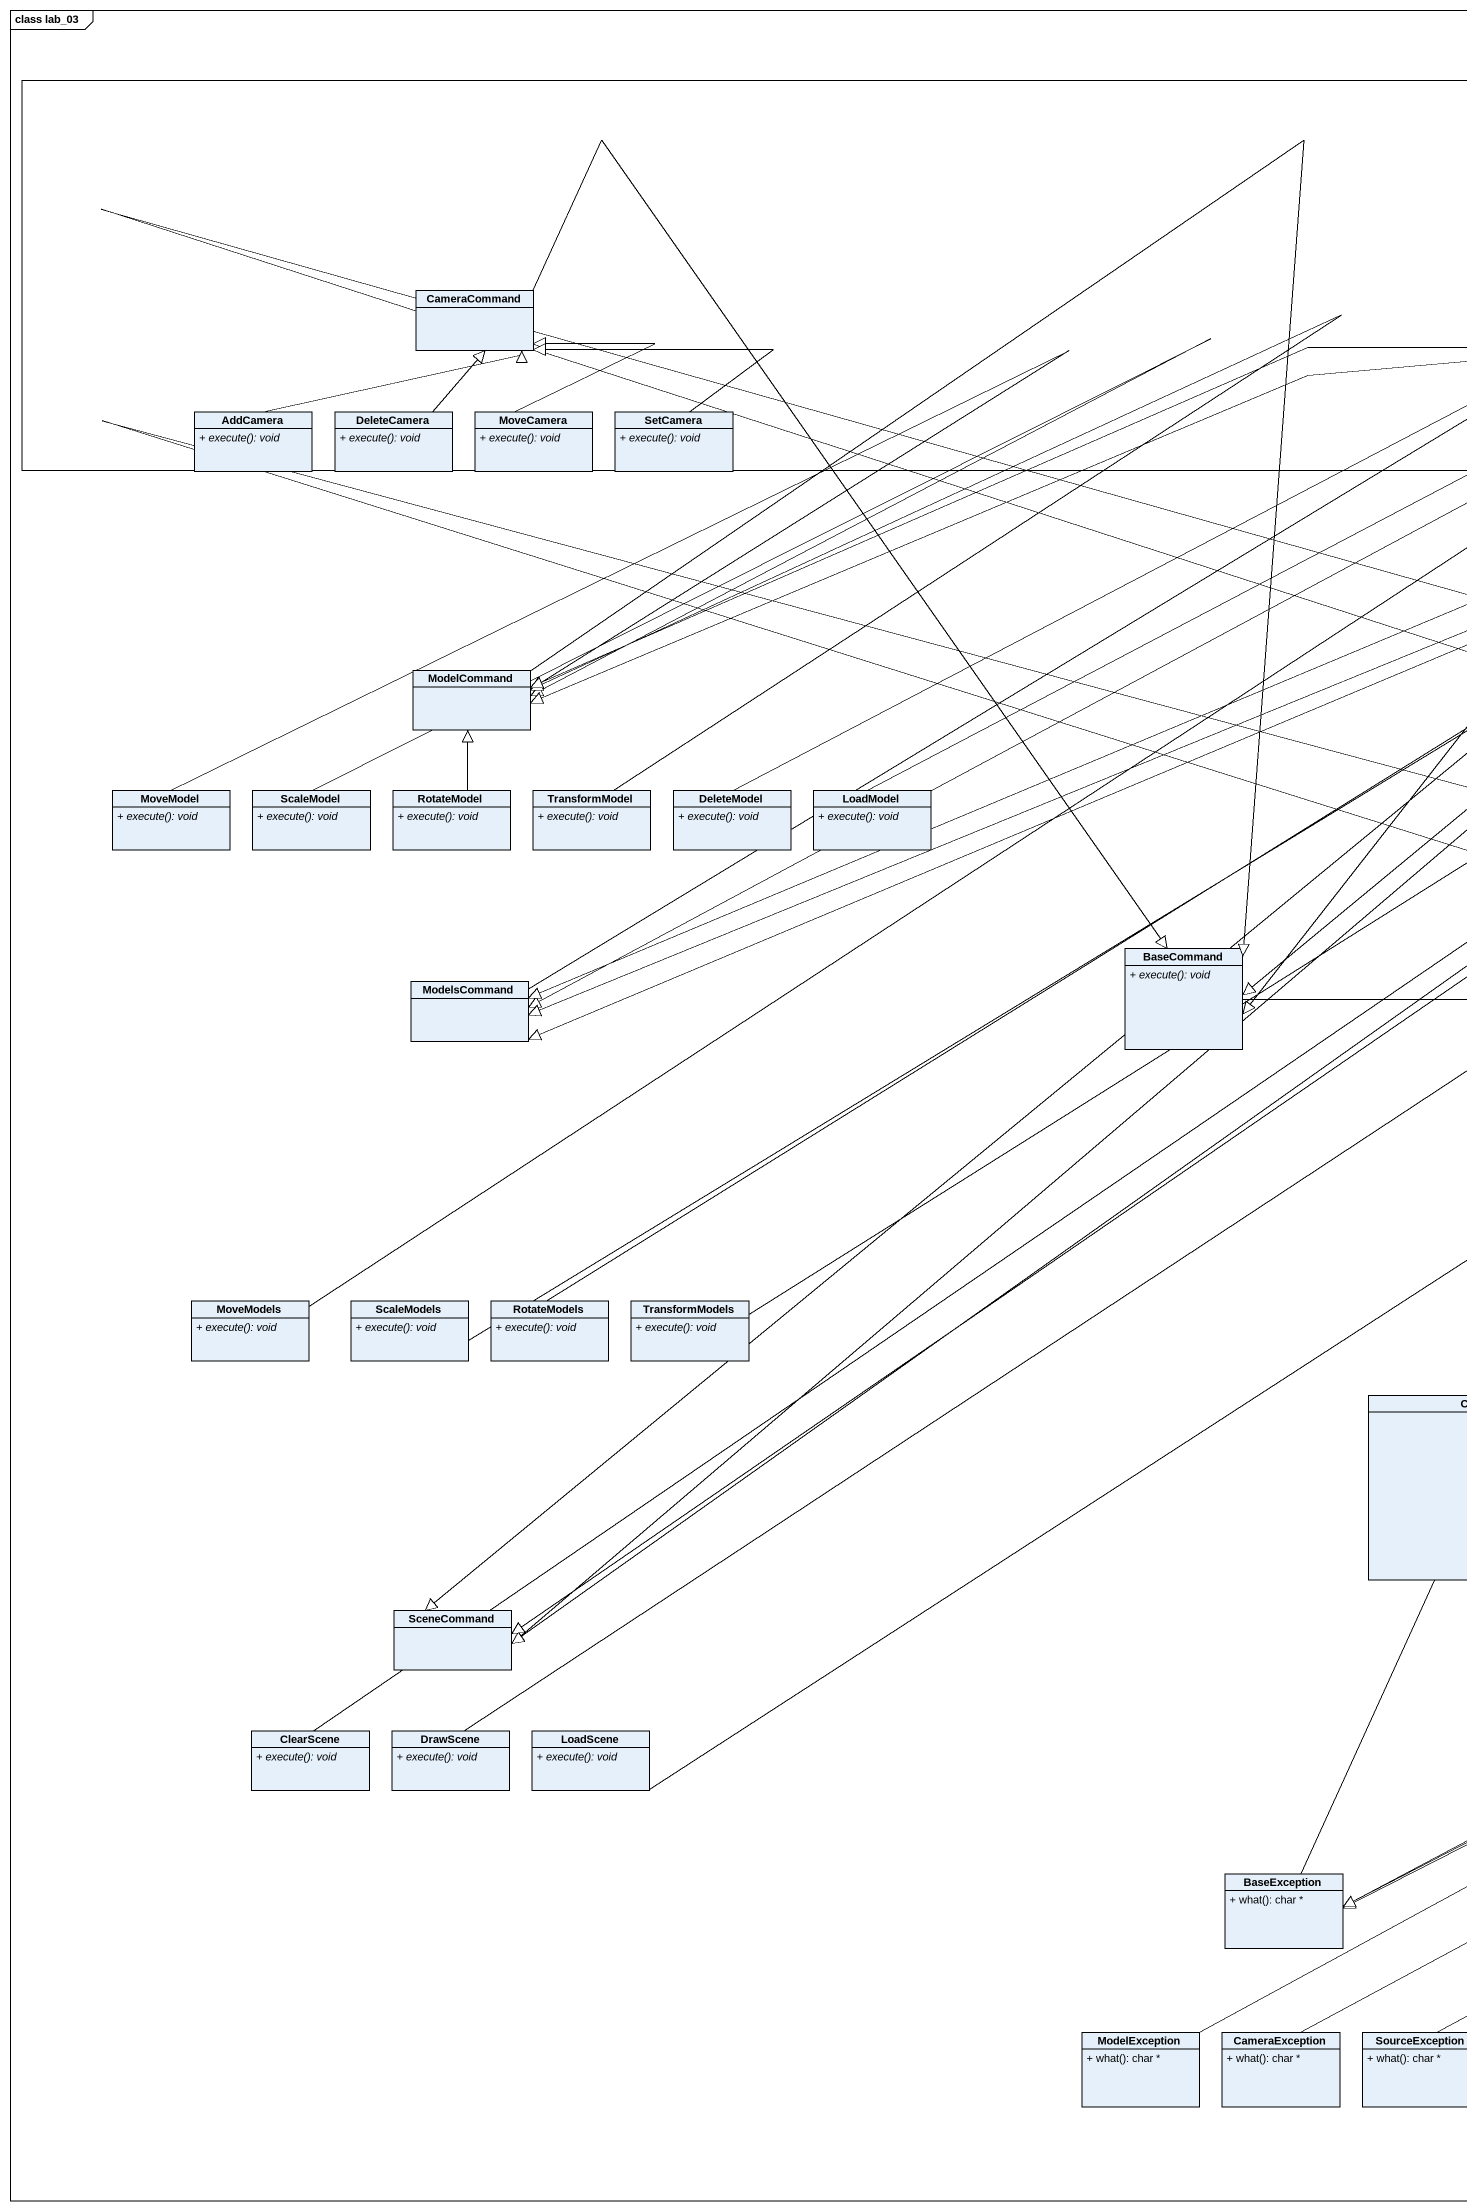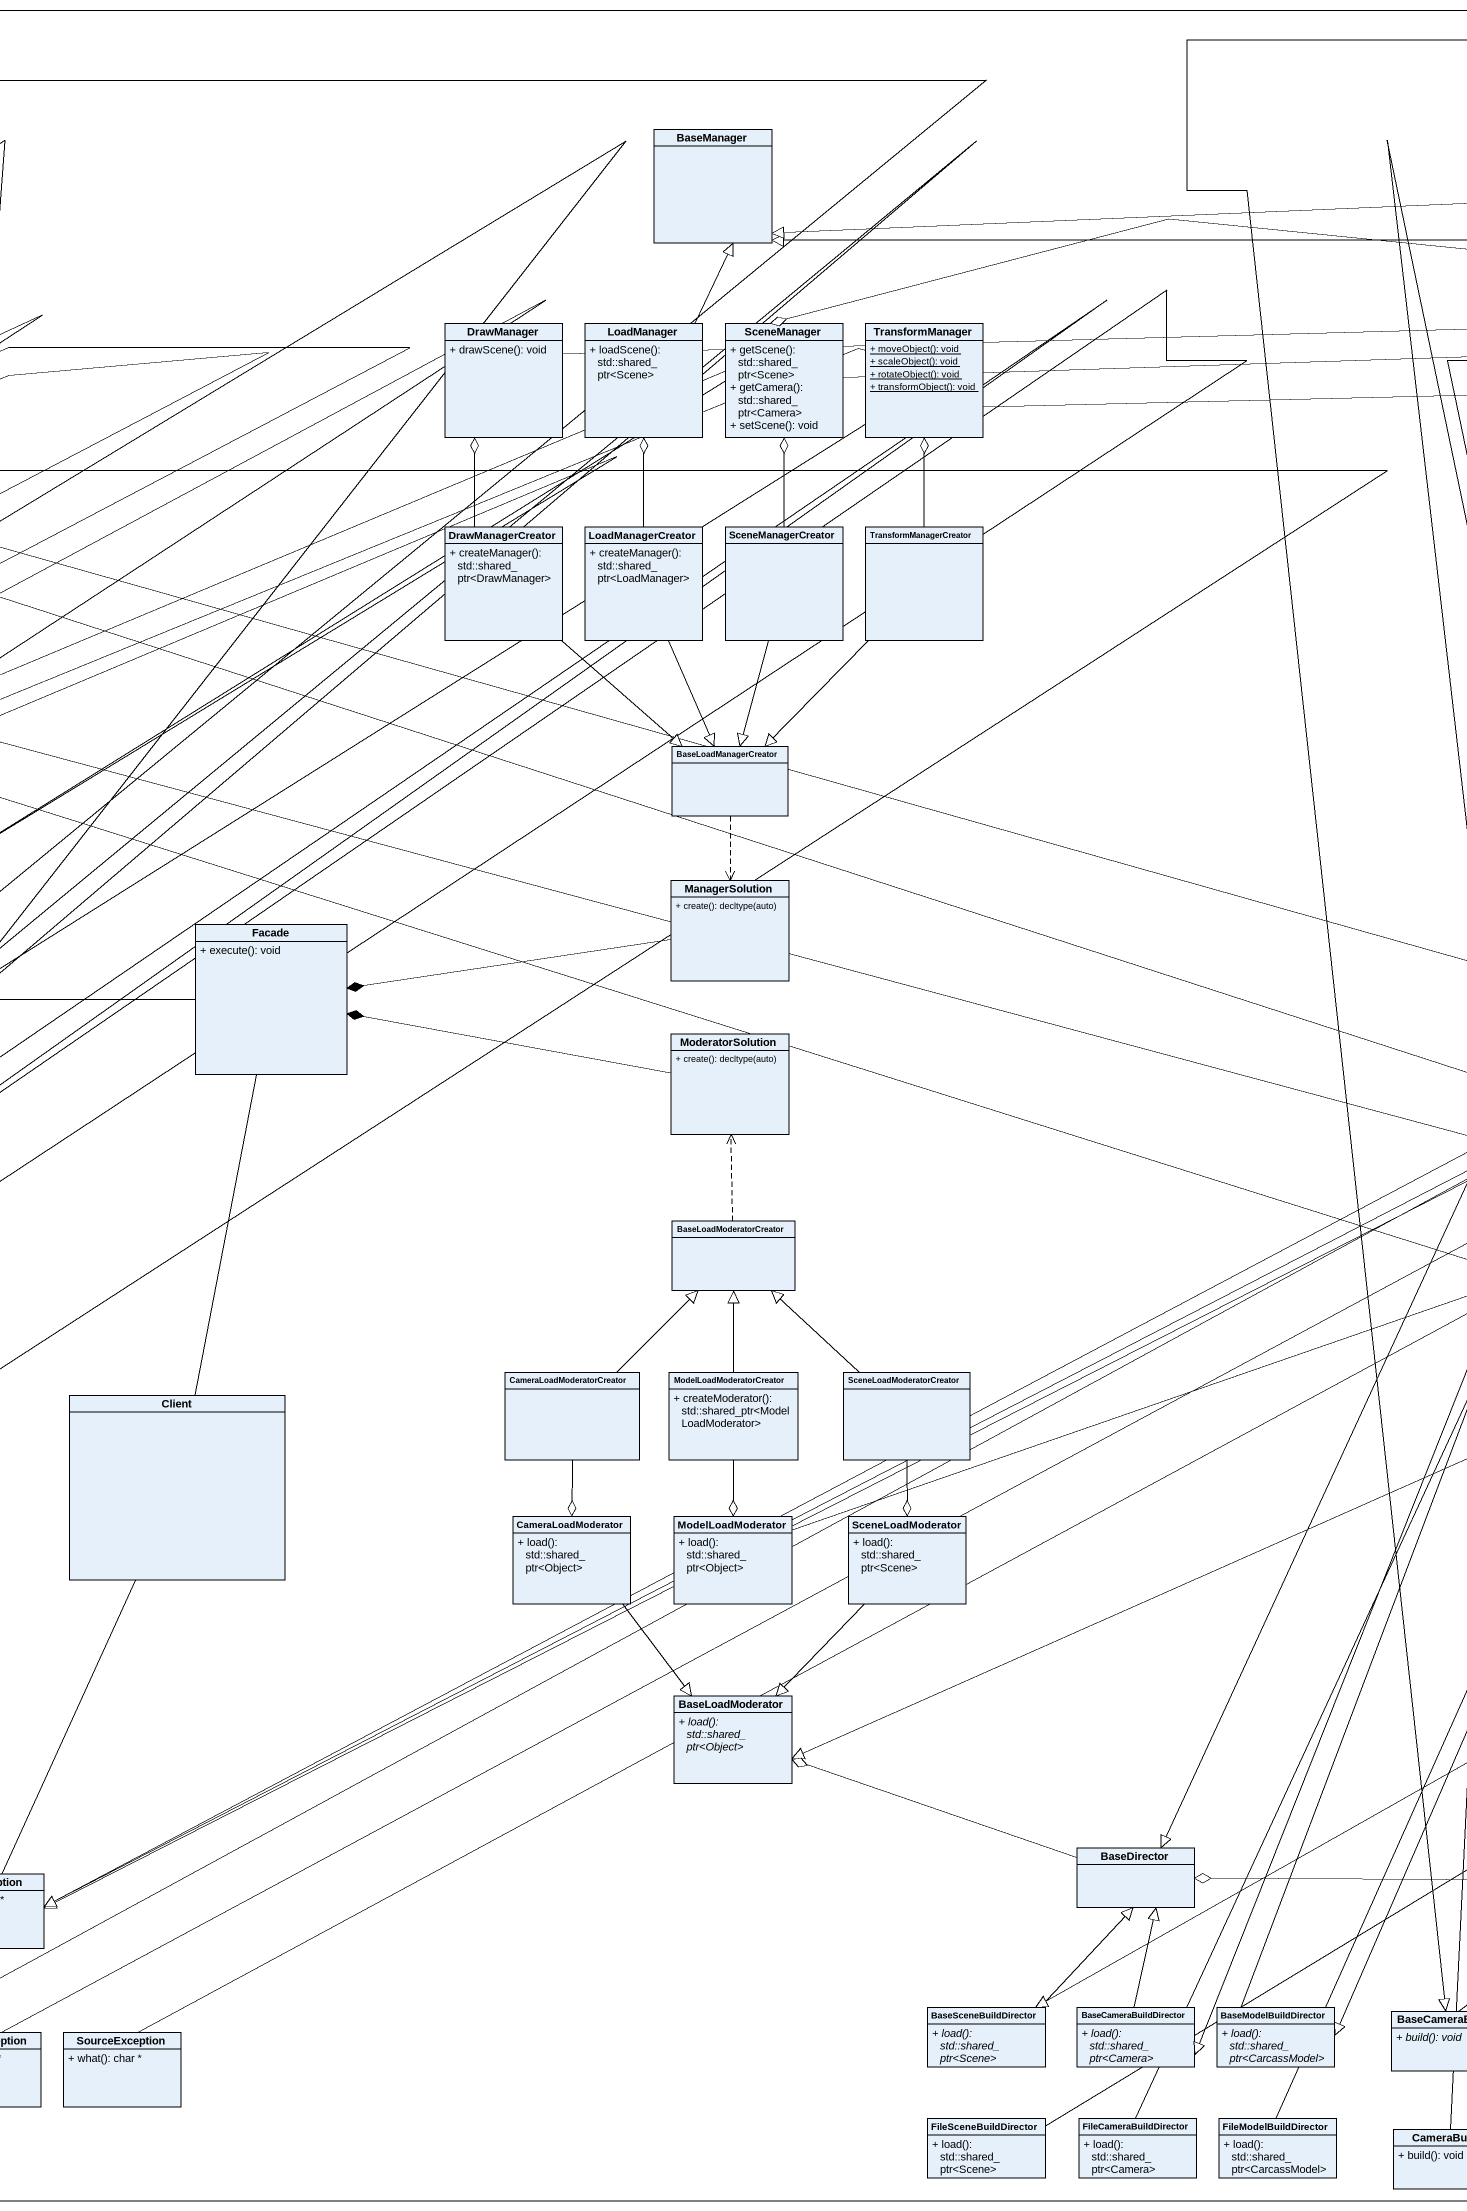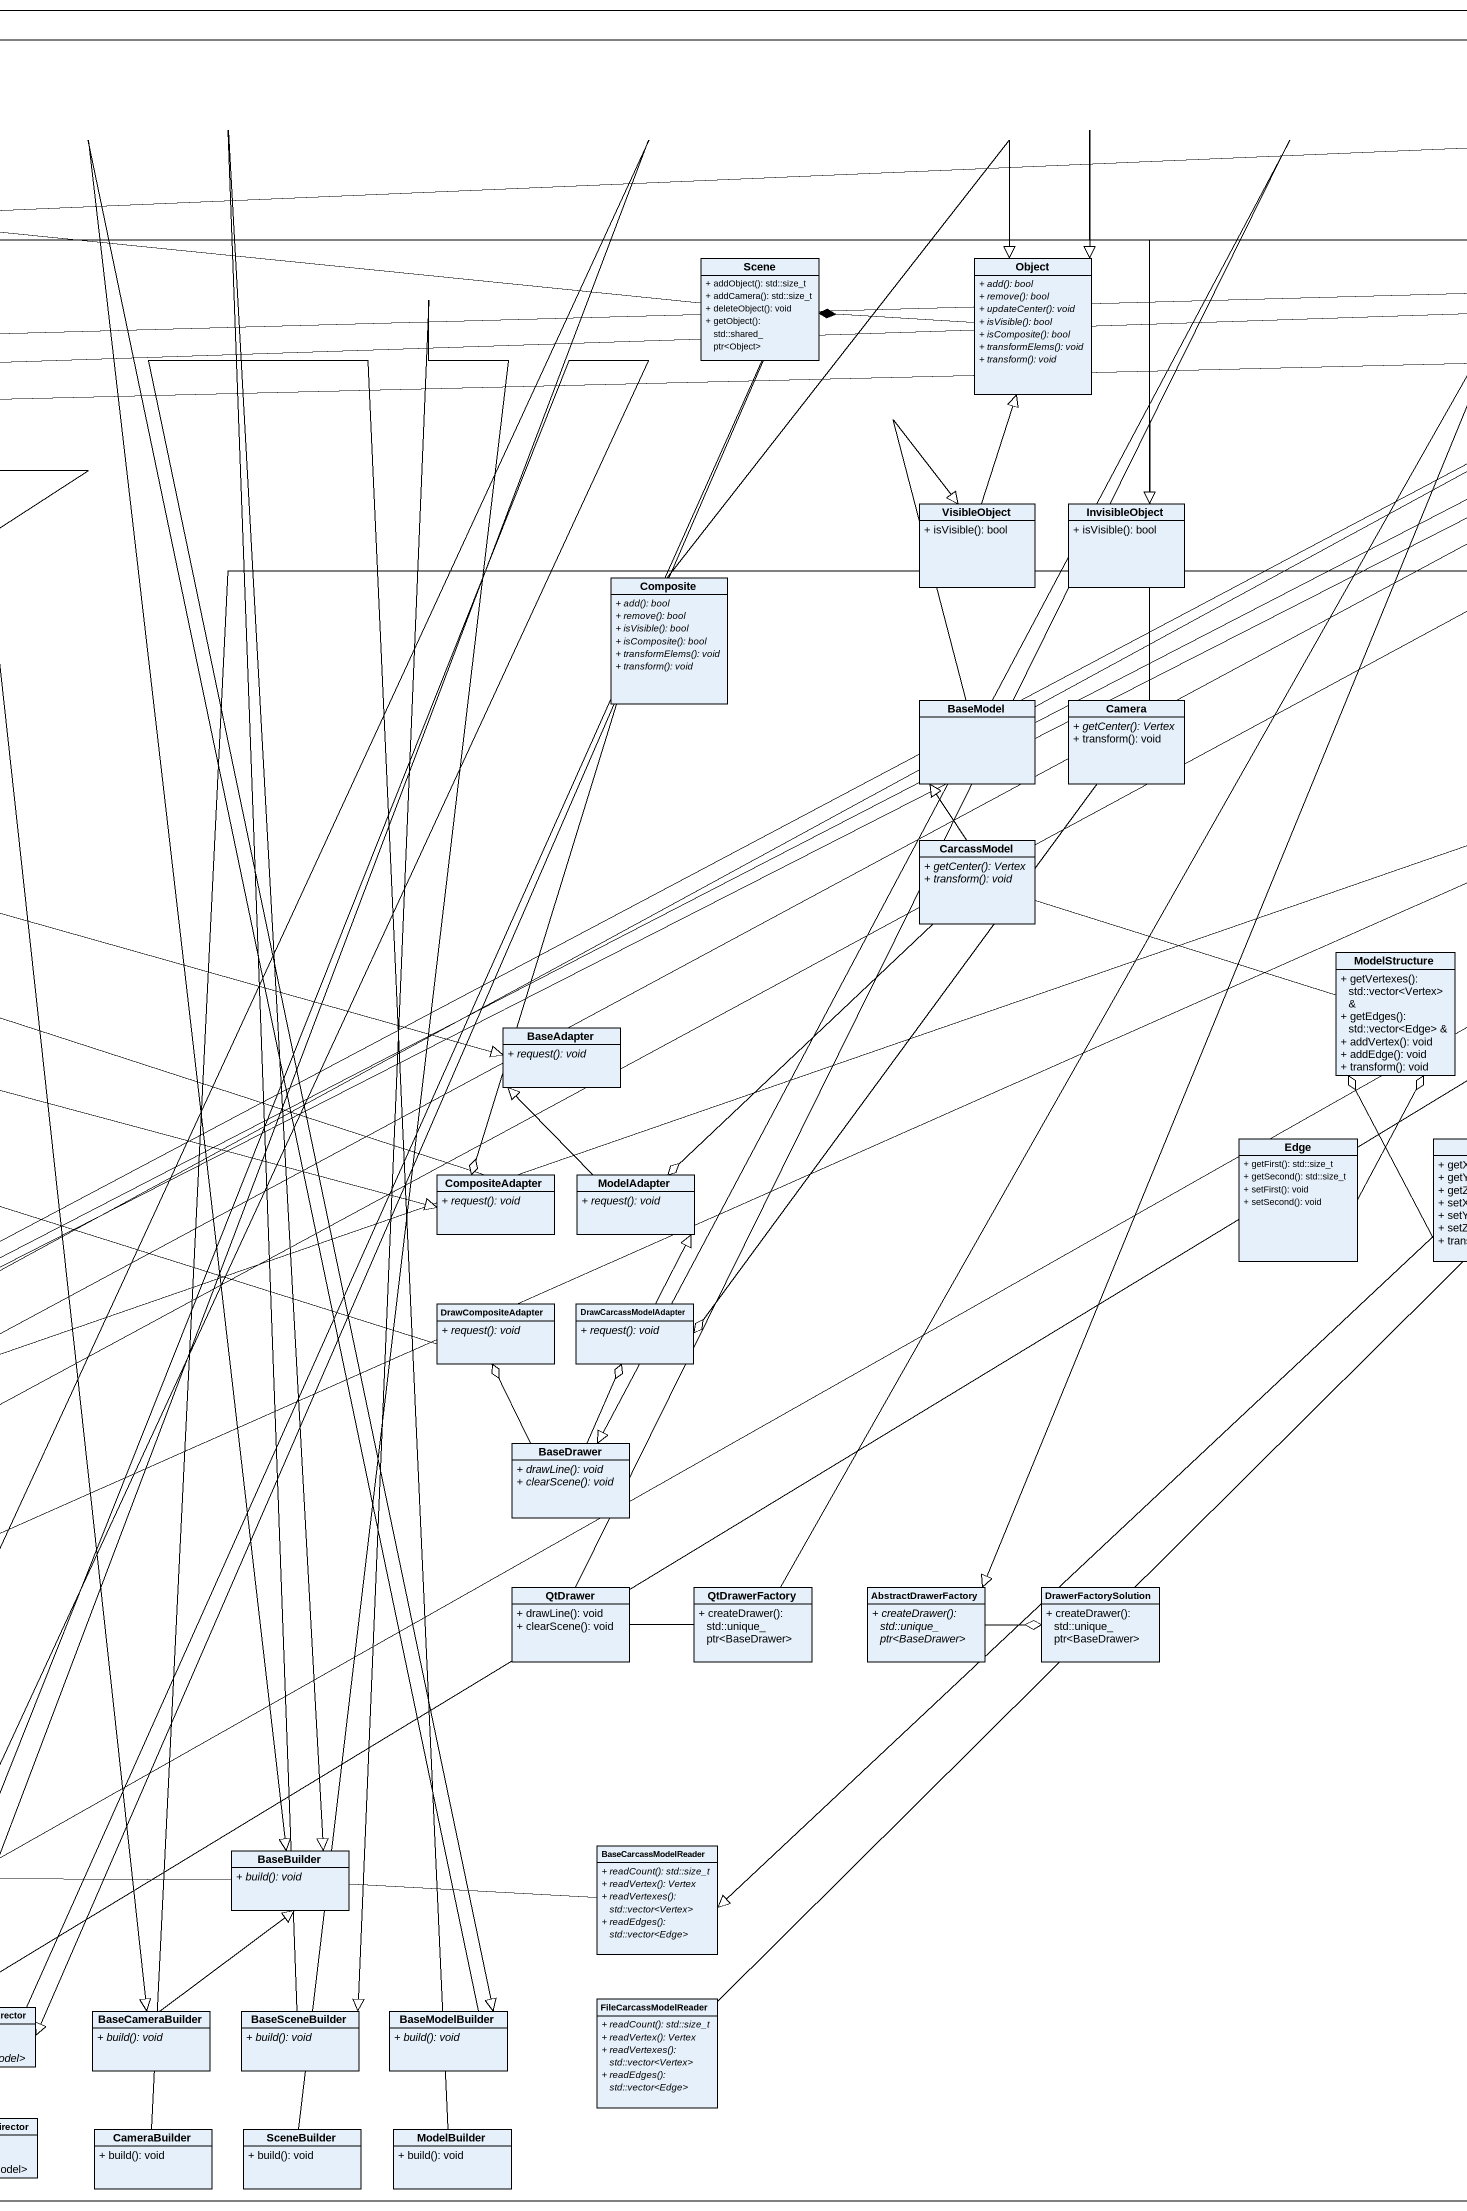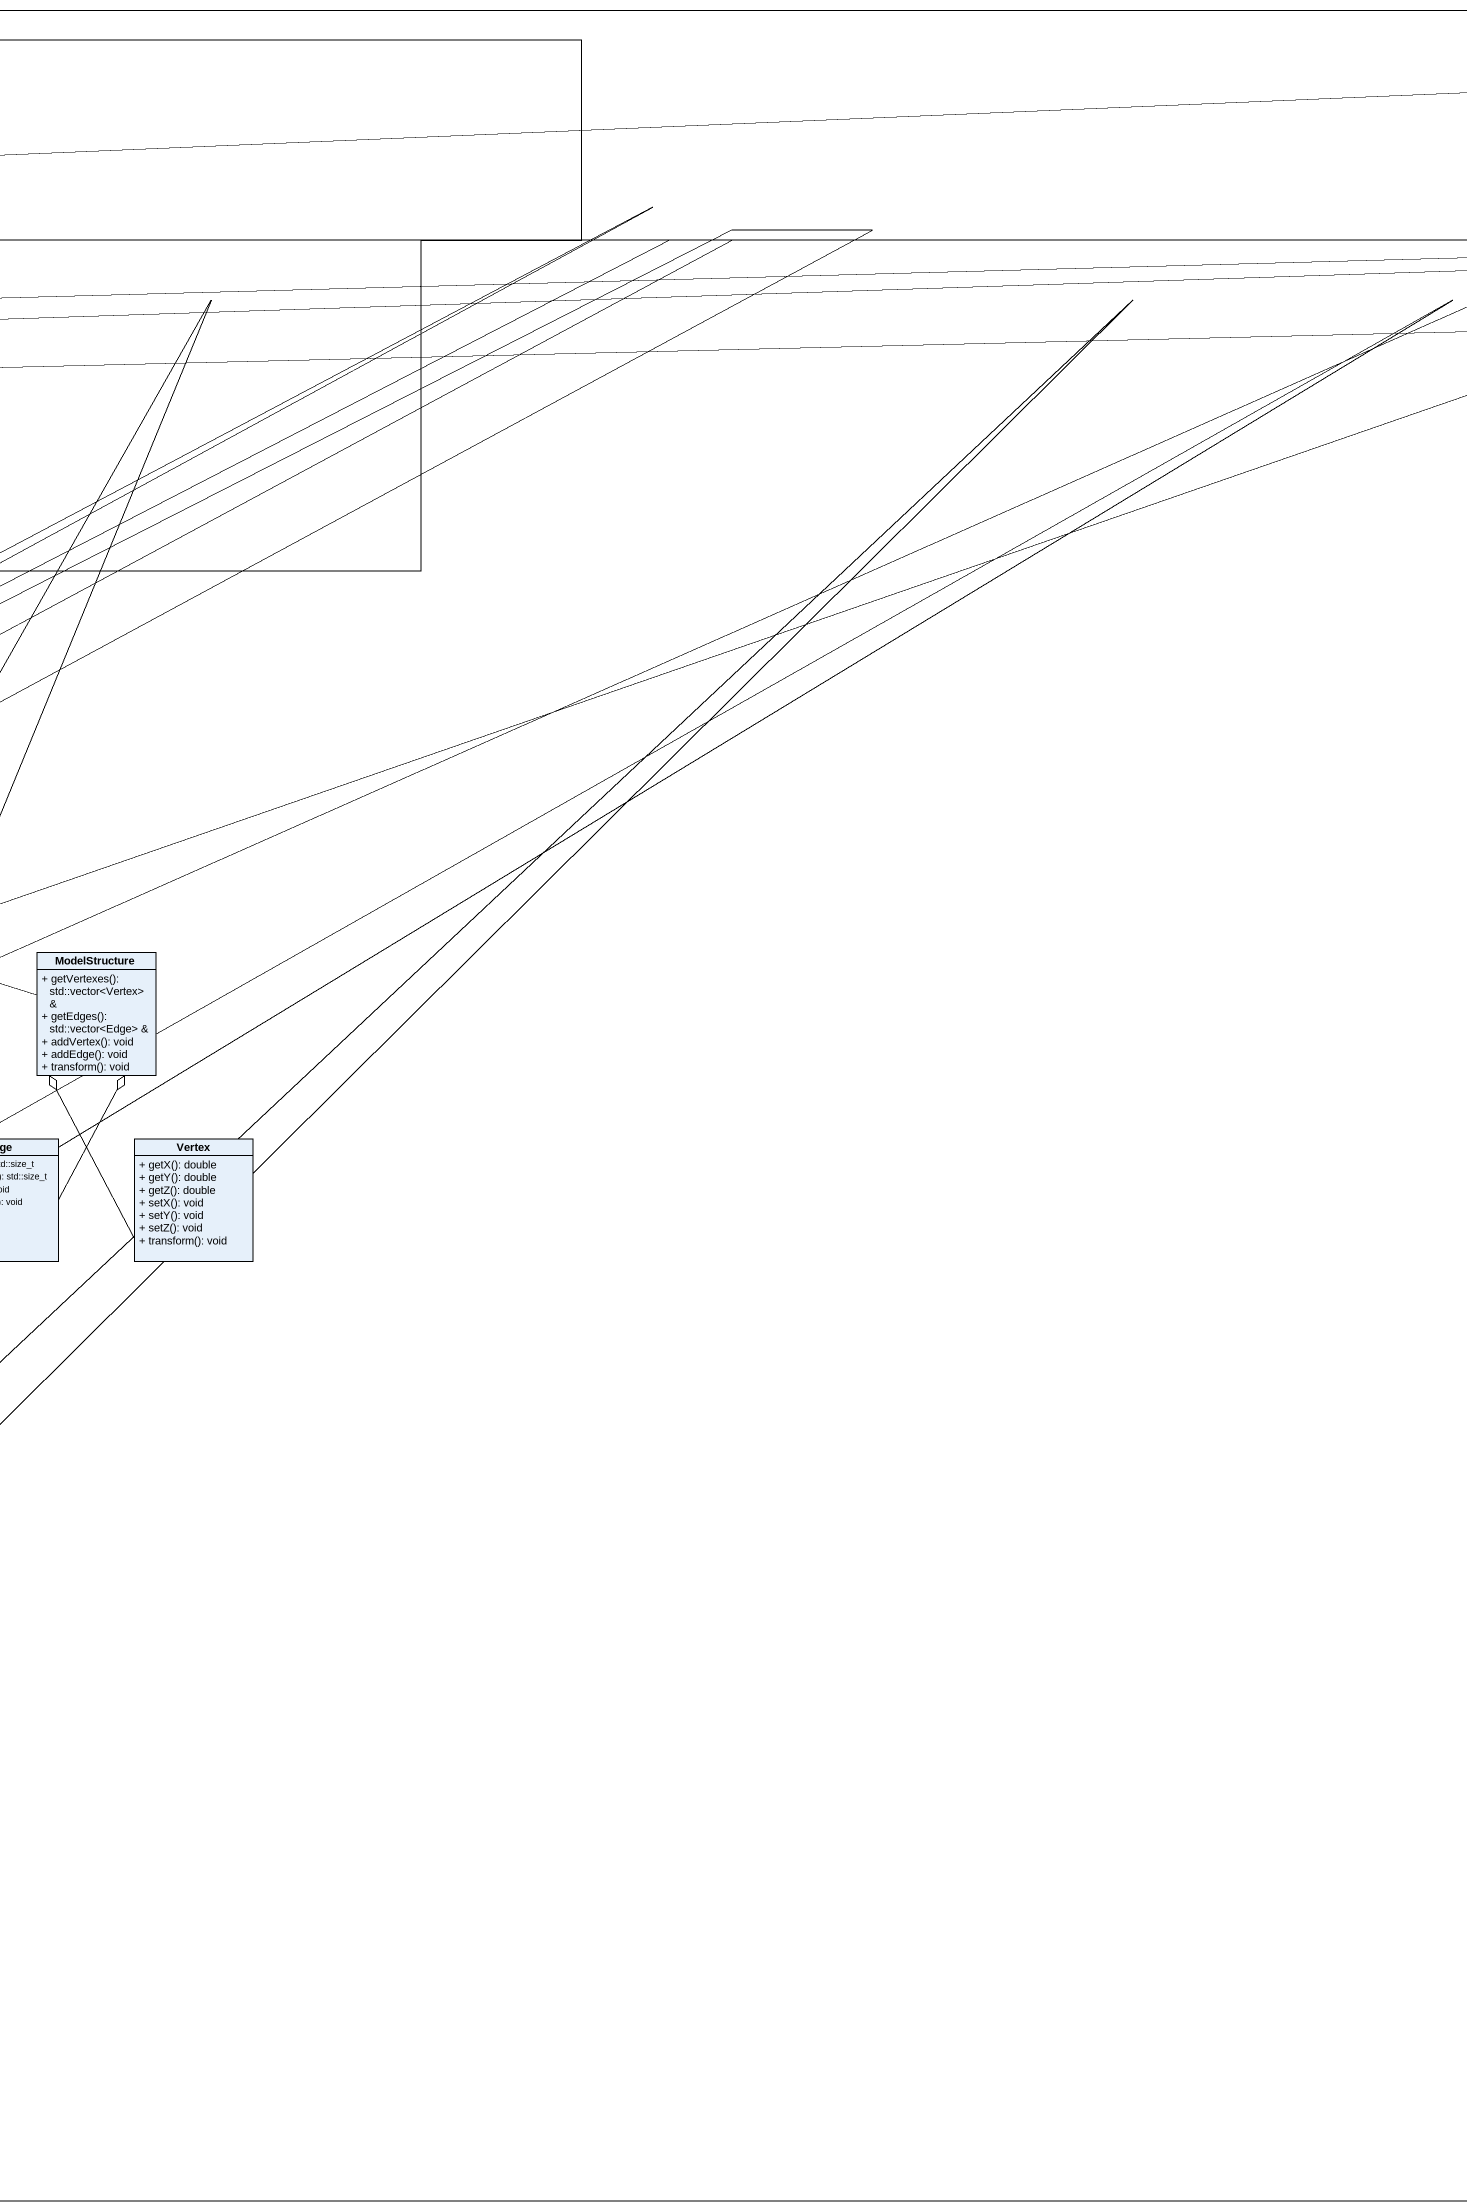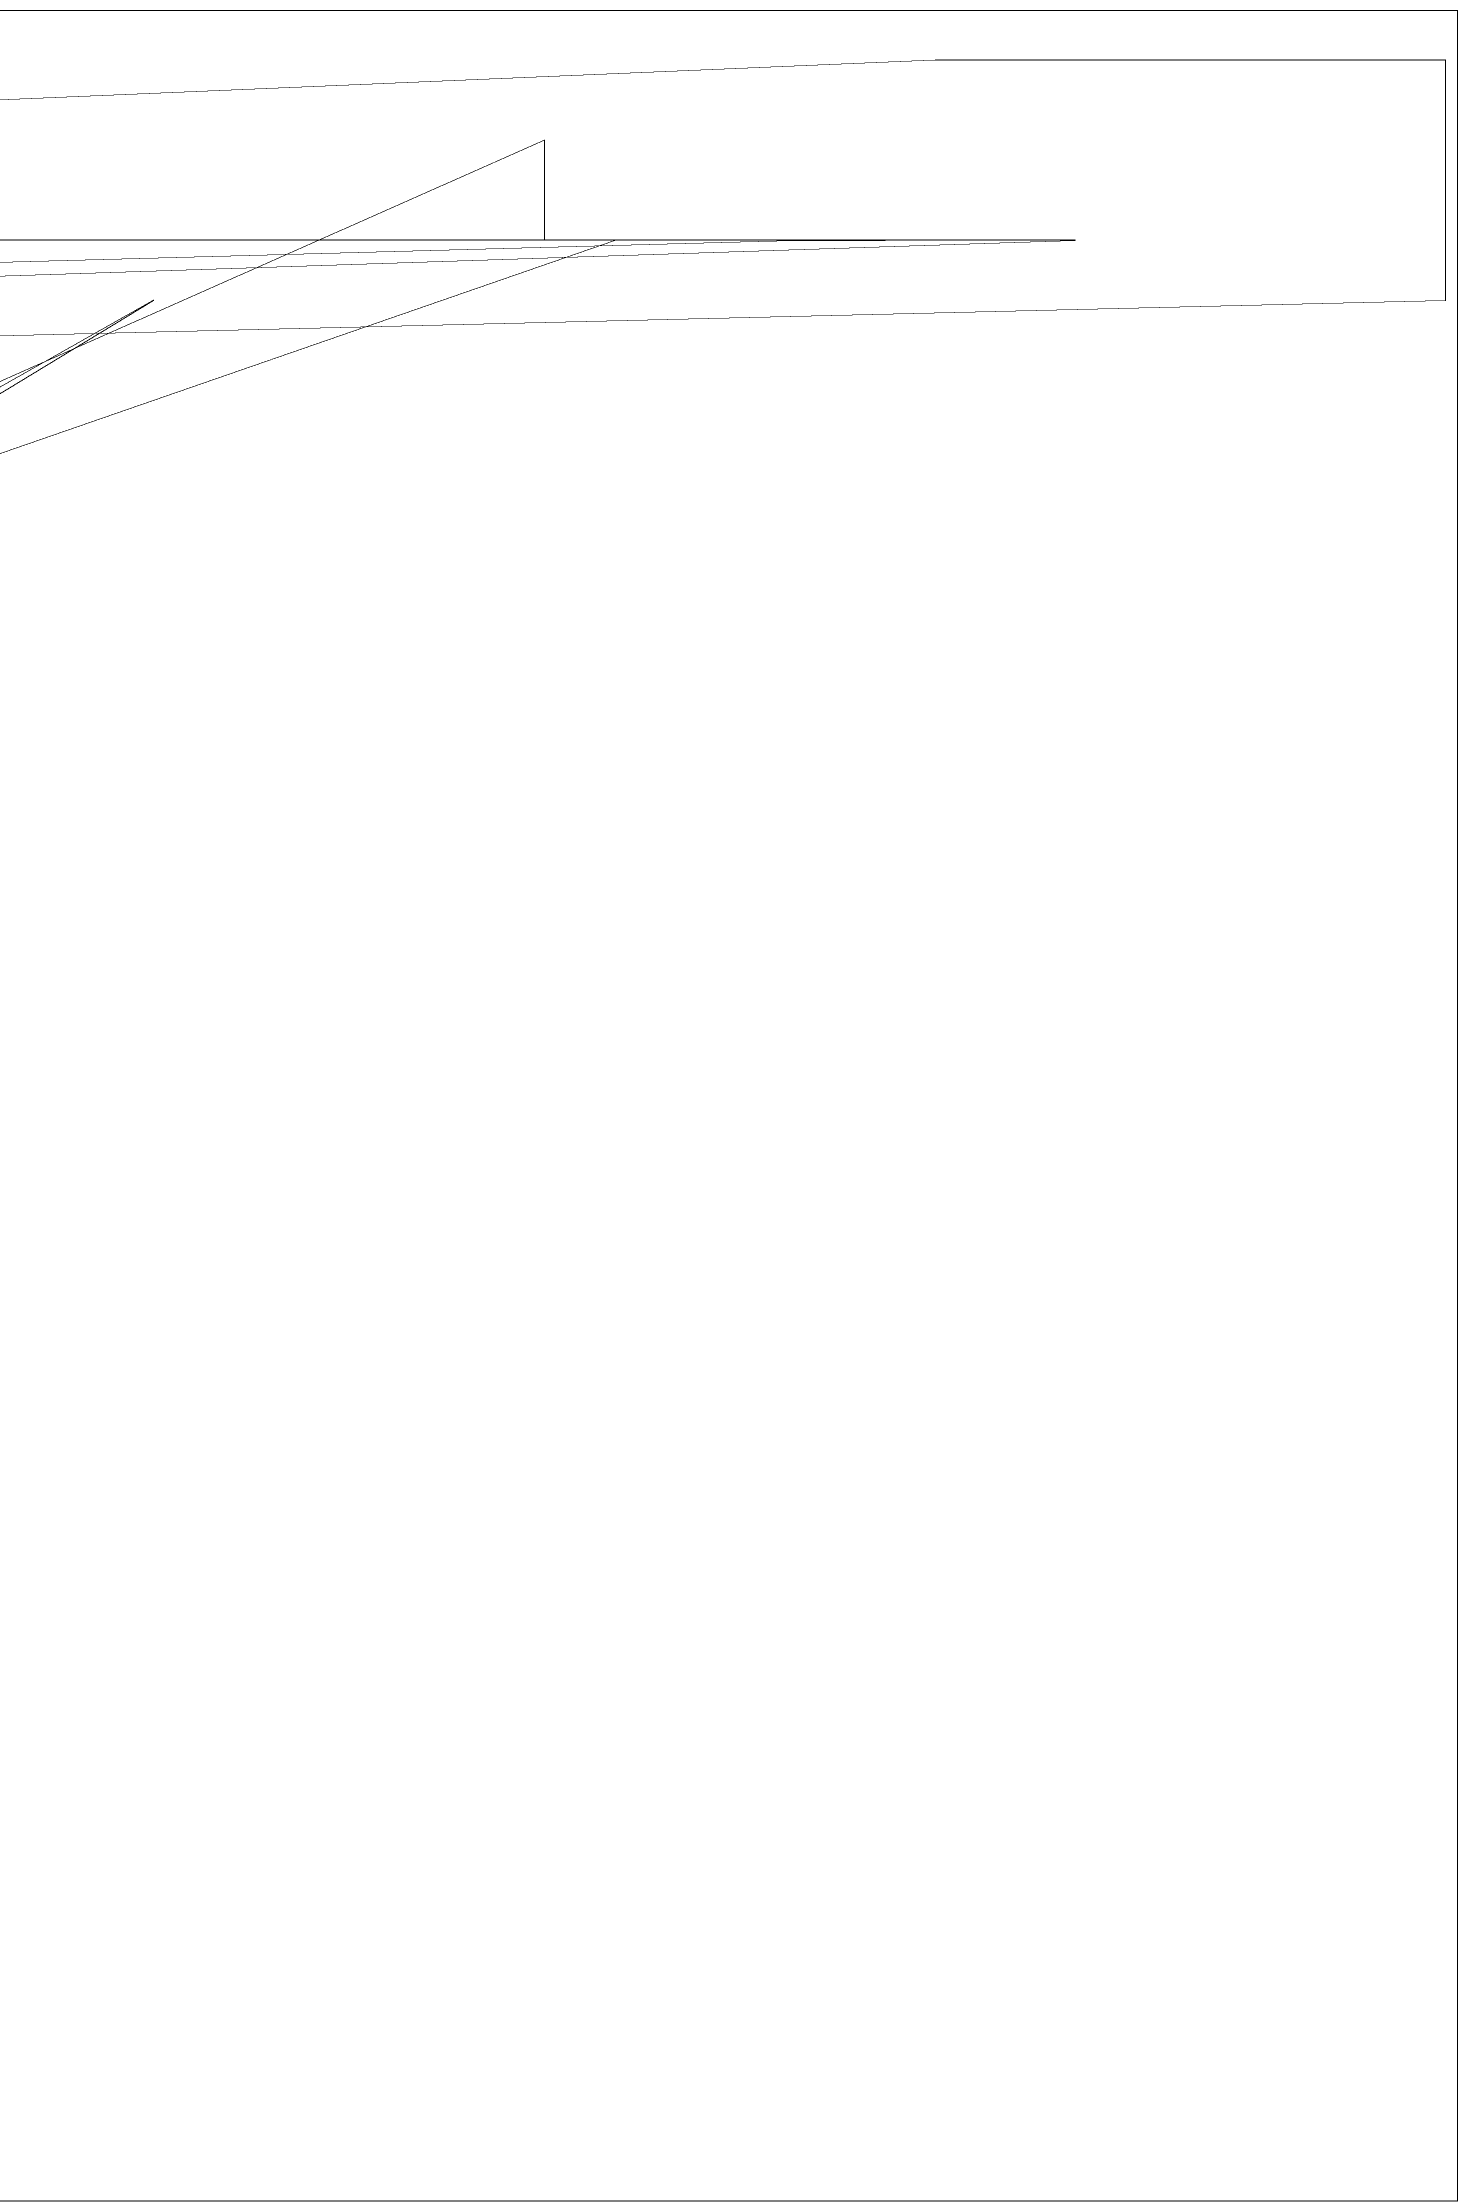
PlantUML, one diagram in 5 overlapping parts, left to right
@startuml
mainframe class lab_03
hide circle
hide empty members
skinparam classAttributeIconSize 0
class BaseManager
class Scene {
  + addObject(): std::size_t
  + addCamera(): std::size_t
  + deleteObject(): void
  + getObject(): std::shared_ptr<Object>
}
class "Object" as Object_ {
  {abstract} + add(): bool
  {abstract} + remove(): bool
  {abstract} + updateCenter(): void
  {abstract} + isVisible(): bool
  {abstract} + isComposite(): bool
  {abstract} + transformElems(): void
  {abstract} + transform(): void
}
class CameraCommand
class DrawManager {
  + drawScene(): void
}
class LoadManager {
  + loadScene(): std::shared_ptr<Scene>
}
class SceneManager {
  + getScene(): std::shared_ptr<Scene>
  + getCamera(): std::shared_ptr<Camera>
  + setScene(): void
}
class TransformManager {
  {static} + moveObject(): void
  {static} + scaleObject(): void
  {static} + rotateObject(): void
  {static} + transformObject(): void
}
class AddCamera {
  {abstract} + execute(): void
}
class DeleteCamera {
  {abstract} + execute(): void
}
class MoveCamera {
  {abstract} + execute(): void
}
class SetCamera {
  {abstract} + execute(): void
}
class VisibleObject {
  + isVisible(): bool
}
class InvisibleObject {
  + isVisible(): bool
}
class DrawManagerCreator {
  + createManager(): std::shared_ptr<DrawManager>
}
class LoadManagerCreator {
  + createManager(): std::shared_ptr<LoadManager>
}
class SceneManagerCreator
class TransformManagerCreator
class Composite {
  {abstract} + add(): bool
  {abstract} + remove(): bool
  {abstract} + isVisible(): bool
  {abstract} + isComposite(): bool
  {abstract} + transformElems(): void
  {abstract} + transform(): void
}
class ModelCommand
class BaseModel
class Camera {
  {abstract} + getCenter(): Vertex
  + transform(): void
}
class BaseLoadManagerCreator
class MoveModel {
  {abstract} + execute(): void
}
class ScaleModel {
  {abstract} + execute(): void
}
class RotateModel {
  {abstract} + execute(): void
}
class TransformModel {
  {abstract} + execute(): void
}
class DeleteModel {
  {abstract} + execute(): void
}
class LoadModel {
  {abstract} + execute(): void
}
class CarcassModel {
  {abstract} + getCenter(): Vertex
  {abstract} + transform(): void
}
class ManagerSolution {
  + create(): decltype(auto)
}
class BaseCommand {
  {abstract} + execute(): void
}
class Facade {
  + execute(): void
}
class ModelStructure {
  + getVertexes(): std::vector<Vertex> &
  + getEdges(): std::vector<Edge> &
  + addVertex(): void
  + addEdge(): void
  + transform(): void
}
class ModelsCommand
class ModeratorSolution {
  + create(): decltype(auto)
}
class BaseAdapter {
  {abstract} + request(): void
}
class Edge {
  + getFirst(): std::size_t
  + getSecond(): std::size_t
  + setFirst(): void
  + setSecond(): void
}
class Vertex {
  + getX(): double
  + getY(): double
  + getZ(): double
  + setX(): void
  + setY(): void
  + setZ(): void
  + transform(): void
}
class CompositeAdapter {
  {abstract} + request(): void
}
class ModelAdapter {
  {abstract} + request(): void
}
class BaseLoadModeratorCreator
class MoveModels {
  {abstract} + execute(): void
}
class ScaleModels {
  {abstract} + execute(): void
}
class RotateModels {
  {abstract} + execute(): void
}
class TransformModels {
  {abstract} + execute(): void
}
class DrawCompositeAdapter {
  {abstract} + request(): void
}
class DrawCarcassModelAdapter {
  {abstract} + request(): void
}
class Client
class CameraLoadModeratorCreator
class ModelLoadModeratorCreator {
  + createModerator(): std::shared_ptr<ModelLoadModerator>
}
class SceneLoadModeratorCreator
class BaseDrawer {
  {abstract} + drawLine(): void
  {abstract} + clearScene(): void
}
class CameraLoadModerator {
  + load(): std::shared_ptr<Object>
}
class ModelLoadModerator {
  + load(): std::shared_ptr<Object>
}
class SceneLoadModerator {
  + load(): std::shared_ptr<Scene>
}
class QtDrawer {
  + drawLine(): void
  + clearScene(): void
}
class QtDrawerFactory {
  + createDrawer(): std::unique_ptr<BaseDrawer>
}
class AbstractDrawerFactory {
  {abstract} + createDrawer(): std::unique_ptr<BaseDrawer>
}
class DrawerFactorySolution {
  + createDrawer(): std::unique_ptr<BaseDrawer>
}
class SceneCommand
class BaseLoadModerator {
  {abstract} + load(): std::shared_ptr<Object>
}
class ClearScene {
  {abstract} + execute(): void
}
class DrawScene {
  {abstract} + execute(): void
}
class LoadScene {
  {abstract} + execute(): void
}
class BaseDirector
class BaseBuilder {
  {abstract} + build(): void
}
class BaseCarcassModelReader {
  {abstract} + readCount(): std::size_t
  {abstract} + readVertex(): Vertex
  {abstract} + readVertexes(): std::vector<Vertex>
  {abstract} + readEdges(): std::vector<Edge>
}
class BaseException {
  + what(): char *
}
class ModelException {
  + what(): char *
}
class CameraException {
  + what(): char *
}
class SourceException {
  + what(): char *
}
class BaseSceneBuildDirector {
  {abstract} + load(): std::shared_ptr<Scene>
}
class BaseCameraBuildDirector {
  {abstract} + load(): std::shared_ptr<Camera>
}
class BaseModelBuildDirector {
  {abstract} + load(): std::shared_ptr<CarcassModel>
}
class BaseCameraBuilder {
  {abstract} + build(): void
}
class BaseSceneBuilder {
  {abstract} + build(): void
}
class BaseModelBuilder {
  {abstract} + build(): void
}
class FileCarcassModelReader {
  {abstract} + readCount(): std::size_t
  {abstract} + readVertex(): Vertex
  {abstract} + readVertexes(): std::vector<Vertex>
  {abstract} + readEdges(): std::vector<Edge>
}
class FileSceneBuildDirector {
  + load(): std::shared_ptr<Scene>
}
class FileCameraBuildDirector {
  + load(): std::shared_ptr<Camera>
}
class FileModelBuildDirector {
  + load(): std::shared_ptr<CarcassModel>
}
class CameraBuilder {
  + build(): void
}
class SceneBuilder {
  + build(): void
}
class ModelBuilder {
  + build(): void
}
Scene -left-o SceneManager
Object_ -left-* Scene
CameraCommand --|> BaseCommand
DrawManager -up-|> BaseManager
LoadManager -up-|> BaseManager
SceneManager -up-|> BaseManager
TransformManager -up-|> BaseManager
AddCamera -right-|> CameraCommand
DeleteCamera -up-|> CameraCommand
MoveCamera -up-|> CameraCommand
SetCamera -up-|> CameraCommand
VisibleObject -up-|> Object_
InvisibleObject -up-|> Object_
DrawManagerCreator -up-o DrawManager
DrawManagerCreator --|> BaseLoadManagerCreator
LoadManagerCreator -up-o LoadManager
LoadManagerCreator --|> BaseLoadManagerCreator
SceneManagerCreator -up-o SceneManager
SceneManagerCreator --|> BaseLoadManagerCreator
TransformManagerCreator -up-o TransformManager
TransformManagerCreator --|> BaseLoadManagerCreator
Composite -up-|> Object_
Composite --o CompositeAdapter
ModelCommand -right-|> BaseCommand
BaseModel -up-|> VisibleObject
Camera -up-|> InvisibleObject
Camera --o DrawCarcassModelAdapter
BaseLoadManagerCreator ..> ManagerSolution
MoveModel -right-|> ModelCommand
ScaleModel -up-|> ModelCommand
RotateModel -up-|> ModelCommand
TransformModel -up-|> ModelCommand
DeleteModel -left-|> ModelCommand
LoadModel -left-|> ModelCommand
CarcassModel -up-|> BaseModel
CarcassModel --o ModelAdapter
ManagerSolution -left-* Facade
BaseCommand -right- Facade
ModelStructure -left- CarcassModel
ModelsCommand -right-|> BaseCommand
ModeratorSolution -left-* Facade
Edge -up-o ModelStructure
Vertex -up-o ModelStructure
CompositeAdapter -up-|> BaseAdapter
ModelAdapter -up-|> BaseAdapter
BaseLoadModeratorCreator .up.> ModeratorSolution
MoveModels -up-|> ModelsCommand
ScaleModels -up-|> ModelsCommand
RotateModels -up-|> ModelsCommand
TransformModels -up-|> ModelsCommand
DrawCompositeAdapter -up-|> CompositeAdapter
DrawCarcassModelAdapter -up-|> ModelAdapter
Client -up- Facade
Client -- BaseException
CameraLoadModeratorCreator -up-|> BaseLoadModeratorCreator
CameraLoadModeratorCreator --o CameraLoadModerator
ModelLoadModeratorCreator -up-|> BaseLoadModeratorCreator
ModelLoadModeratorCreator --o ModelLoadModerator
SceneLoadModeratorCreator -up-|> BaseLoadModeratorCreator
SceneLoadModeratorCreator --o SceneLoadModerator
BaseDrawer -up-o DrawCompositeAdapter
BaseDrawer -up-o DrawCarcassModelAdapter
CameraLoadModerator --|> BaseLoadModerator
ModelLoadModerator --|> BaseLoadModerator
SceneLoadModerator --|> BaseLoadModerator
QtDrawer -up-|> BaseDrawer
QtDrawerFactory -left- QtDrawer
QtDrawerFactory -right-|> AbstractDrawerFactory
AbstractDrawerFactory -right-o DrawerFactorySolution
SceneCommand -up-|> BaseCommand
ClearScene -up-|> SceneCommand
DrawScene -up-|> SceneCommand
LoadScene -up-|> SceneCommand
BaseDirector -left-o BaseLoadModerator
BaseBuilder -left-o BaseDirector
BaseBuilder -right- BaseCarcassModelReader
ModelException -up-|> BaseException
CameraException -up-|> BaseException
SourceException -up-|> BaseException
BaseSceneBuildDirector -up-|> BaseDirector
BaseCameraBuildDirector -up-|> BaseDirector
BaseModelBuildDirector -up-|> BaseDirector
BaseCameraBuilder -up-|> BaseBuilder
BaseSceneBuilder -up-|> BaseBuilder
BaseModelBuilder -up-|> BaseBuilder
FileCarcassModelReader -up-|> BaseCarcassModelReader
FileSceneBuildDirector -up-|> BaseSceneBuildDirector
FileCameraBuildDirector -up-|> BaseCameraBuildDirector
FileModelBuildDirector -up-|> BaseModelBuildDirector
CameraBuilder -up-|> BaseCameraBuilder
SceneBuilder -up-|> BaseSceneBuilder
ModelBuilder -up-|> BaseModelBuilder
@enduml
